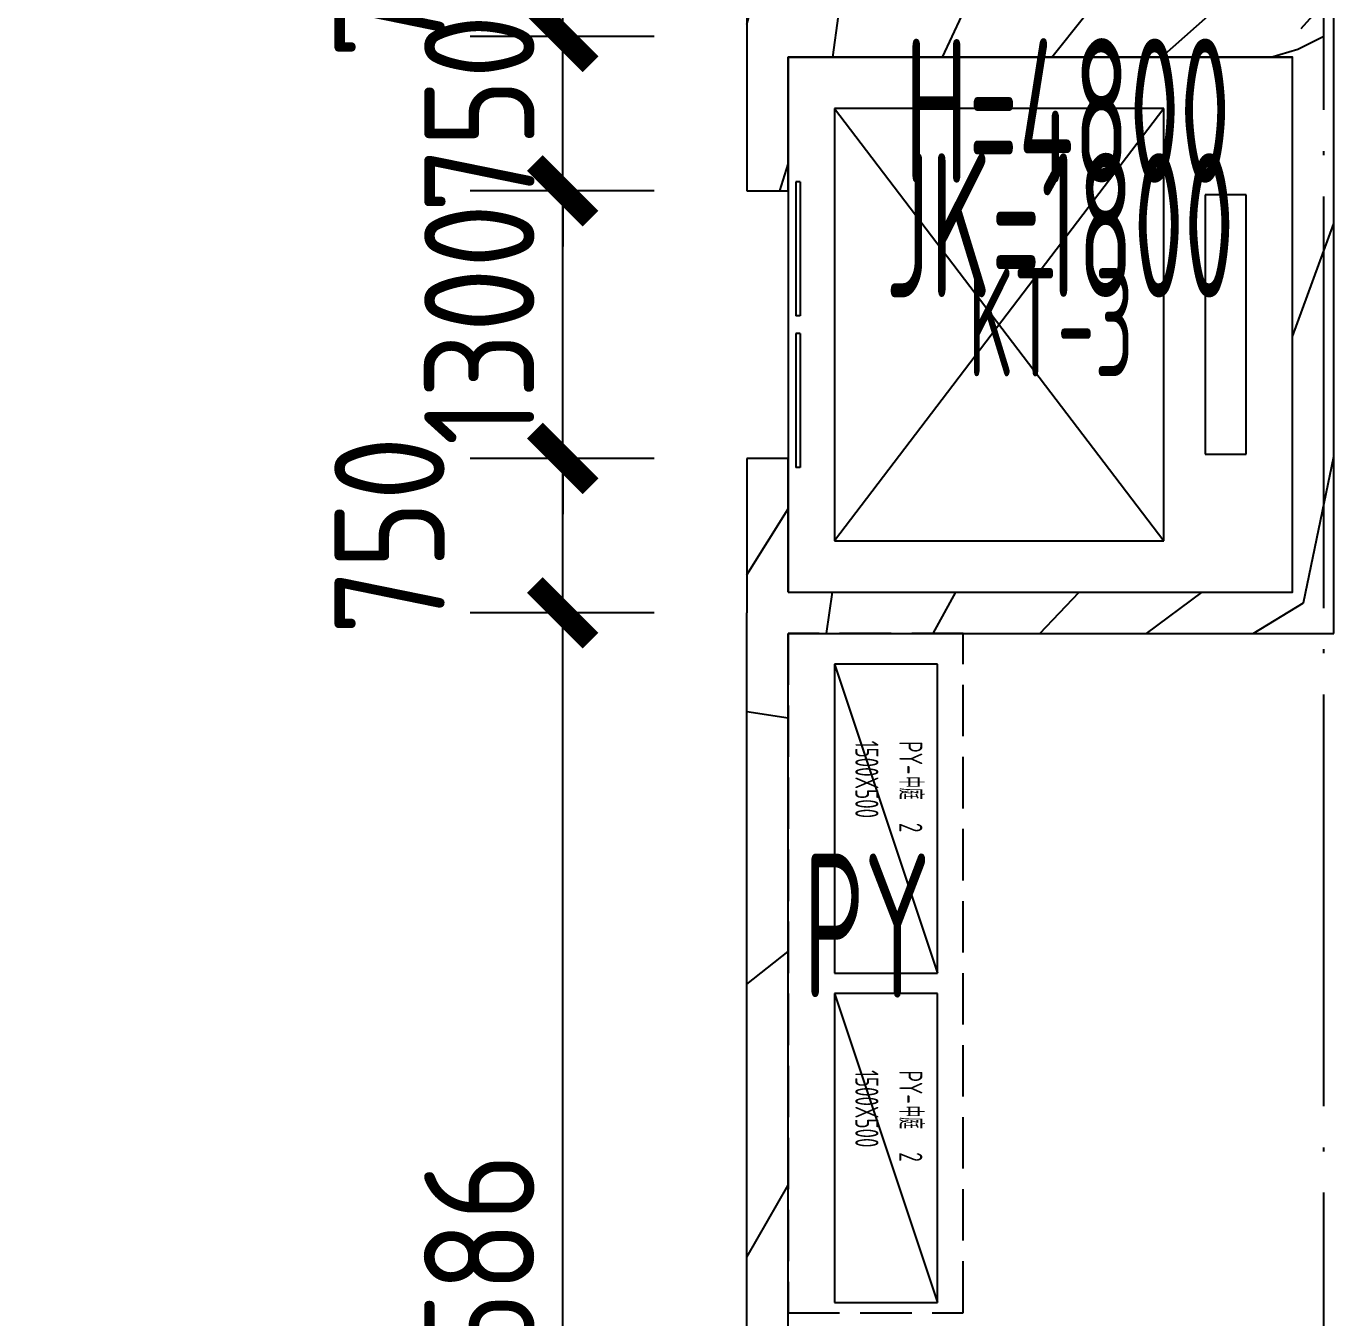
# Model space of a CAD drawing. Header units: inches. Extents: x 0 to 1813292486, y 0 to 3473589894.
# Drawn here: x 600483586 to 600489936, y 3473261943 to 3473268218 of the extents above; entities that cross this region are included whole.
import ezdxf

# ---------------------------------------------------------------- set-up
doc = ezdxf.new("R2010")
doc.units = ezdxf.units.IN
doc.header["$LTSCALE"] = 1000
doc.header["$MEASUREMENT"] = 0
doc.linetypes.add('AX-MALL-GIRD-200$0$DOTE', pattern=[2.4200000000000004, 2, -0.2, 0.02, -0.2])
doc.linetypes.add('AX-MALL-WALL-P02-QT$0$DASH', pattern=[0.35, 0.25, -0.1])
for name, color, linetype in [('A-Anno-Note', 241, 'Continuous'), ('AX-MALL-DIM-P02$0$A-Anno-Dims', 3, 'Continuous'), ('AX-MALL-DIM-P02$0$A-Detl-Thin', 131, 'Continuous'), ('AX-MALL-DTKD-P01~P02$0$A-Anno-Note', 241, 'Continuous'), ('AX-MALL-DTKD-P03~PRF$0$A-Flor-Patt', 163, 'Continuous'), ('AX-MALL-GIRD-200$0$A-Grid', 222, 'AX-MALL-GIRD-200$0$DOTE'), ('AX-MALL-P02-200$0$A-Anno-Note', 241, 'Continuous'), ('AX-MALL-WALL-P02$0$A-Anno-Note', 241, 'Continuous'), ('AX-MALL-WALL-P02$0$A-Flor-Patt', 163, 'Continuous'), ('AX-MALL-WALL-P02-QT$0$A-Accs', 181, 'Continuous'), ('AX-MALL-WALL-P02-QT$0$A-Detl-Thin', 131, 'Continuous'), ('AX-MALL-WALL-P02-QT$0$A-Strs', 151, 'Continuous'), ('AX-MALL-WALL-P02-QT$0$A-Wall', 2, 'Continuous'), ('AX-MALL-WALL-P02-QT$0$A-Wall-Patt', 13, 'Continuous'), ('AX-MALL-WALL-P02-QT$0$A-Wind', 4, 'Continuous'), ('AX-MALL-WORD-P02$0$A-Anno-Note', 241, 'Continuous'), ('AX-MALL-ZTKD-P02$0$A-Anno-Note', 241, 'Continuous'), ('MX-MALL-P02-LG$0$M-VT-DUCT-FLG', 40, 'Continuous'), ('MX-MALL-P02-LG$0$M-VT-DUCT-SED', 150, 'Continuous'), ('MX-MALL-P02-LG$0$M-VT-TEXT', 21, 'Continuous')]:
    doc.layers.add(name, color=color, linetype=linetype)
doc.styles.add('AX-MALL-DIM-P02$0$_TCH_DIM_T3', font='gbenor.shx')
doc.styles.add('AX-MALL-DTKD-P03~PRF$0$STANDARD', font='gbenor.shx', dxfattribs={"bigfont": 'gbcbig.shx'})
doc.styles.add('AX-MALL-WALL-P02-QT$0$STANDARD', font='gbenor.shx', dxfattribs={"bigfont": 'gbcbig.shx'})
doc.styles.add('AX-MALL-WORD-P02$0$STANDARD', font='gbenor.shx', dxfattribs={"bigfont": 'gbcbig.shx'})
doc.styles.add('MX-MALL-P02-LG$0$_THVAC_WIN', font='gbenor.shx', dxfattribs={"bigfont": 'gbcbig.shx'})
doc.dimstyles.new('AX-MALL-DIM-P02$0$_TCH_ARCH&&180', dxfattribs={"dimtxt": 535.5, "dimasz": 270, "dimexe": 450, "dimexo": 450, "dimgap": 137.25, "dimtad": 1, "dimdec": 0, "dimzin": 0, "dimdsep": 46, "dimtxsty": 'AX-MALL-DIM-P02$0$_TCH_DIM_T3', "dimblk": 'AX-MALL-DIM-P02$0$_ArchTick', "dimcen": 0.09, "dimclrt": 7, "dimazin": 2, "dimtfac": 1, "dimtdec": 0, "dimtix": 1, "dimtmove": 2, "dimatfit": 3, "dimfxl": 500, "dimtolj": 1, "dimtzin": 0, "dimarcsym": 0})
pattern_1 = [(45, (0, 359.0227), (-353.55353201463, 353.55353201463), [])]

# ---------------------------------------------------------------- blocks, each defined once
blk = doc.blocks.new('AX-MALL-WORD-P02')
at = {"layer": 'AX-MALL-WORD-P02$0$A-Anno-Note', "style": 'AX-MALL-WORD-P02$0$STANDARD', "width": 0.6}
blk.add_text('KT-3', height=525, rotation=339.5681613091696, dxfattribs=at).set_placement((600316191.9762764, 3473154923.822599))
blk = doc.blocks.new('AX-MALL-GIRD-200')
at = {"layer": 'AX-MALL-GIRD-200$0$A-Grid'}
blk.add_line((600330787.703265, 3473189157.338247), (600292058.1643155, 3473085193.611165), dxfattribs=at)
blk = doc.blocks.new('MX-MALL-P02-LG')
at = {"layer": 'MX-MALL-P02-LG$0$M-VT-DUCT-FLG'}
for p, q in [((600315096.5241033, 3473153840.004276), (600315041.4289249, 3473152259.82564)), ((600314537.9755683, 3473152340.663244), (600314482.8803899, 3473150760.484608))]:
    blk.add_line(p, q, dxfattribs=at)
at = {"layer": 'MX-MALL-P02-LG$0$M-VT-DUCT-SED'}
for p, q in [((600315096.5241033, 3473153840.004276), (600314572.8848519, 3473152434.372057)), ((600315565.0681763, 3473153665.457859), (600315096.5241033, 3473153840.004276)), ((600315041.4289249, 3473152259.82564), (600315565.0681763, 3473153665.457859)), ((600314572.8848519, 3473152434.372057), (600315041.4289249, 3473152259.82564)), ((600314537.9755683, 3473152340.663244), (600314014.336317, 3473150935.031025)), ((600315006.5196413, 3473152166.116827), (600314537.9755683, 3473152340.663244)), ((600314482.8803899, 3473150760.484608), (600315006.5196413, 3473152166.116827)), ((600314014.336317, 3473150935.031025), (600314482.8803899, 3473150760.484608))]:
    blk.add_line(p, q, dxfattribs=at)
at = {"layer": 'MX-MALL-P02-LG$0$M-VT-TEXT', "style": 'MX-MALL-P02-LG$0$_THVAC_WIN', "width": 0.7}
for s, p in [('1500X500', (600315061.6616116, 3473153456.85654, -24000.00000008939)), ('PY-', (600315260.6797109, 3473153380.141165, -24000.00000008939)), ('中庭', (600315201.2897395, 3473153220.717561, -24000.00000008939)), ('2', (600315122.1031111, 3473153008.152757, -24000.00000008939)), ('1500X500', (600314503.1130781, 3473151957.515508, -12000)), ('PY-', (600314702.131177, 3473151880.800132, -12000)), ('中庭', (600314642.7412056, 3473151721.376529, -12000)), ('2', (600314563.5545772, 3473151508.811725, -12000))]:
    blk.add_text(s, height=112.6582278481012, rotation=249.5681609604249, dxfattribs=at).set_placement(p)
blk = doc.blocks.new('AX-MALL-WALL-P02-QT$0$$DORLIB2D$00000127')
at = {"color": 0}
for points in [[(-0.5333333333328483, 0.7948983154366971), (-0.5333333333328483, 0.690405644187237)], [(-0.03333333333284827, 0.7948983154366971), (-0.5333333333328483, 0.7948983154366971)], [(-0.03333333333284827, 0.7948983154366971), (-0.03333333333284827, 0.690405644187237)], [(0.5333333333328483, 0.7948983154366971), (0.03333333333284827, 0.7948983154366971)], [(0.03333333333284827, 0.7948983154366971), (0.03333333333284827, 0.690405644187237)], [(0.5333333333328483, 0.7948983154366971), (0.5333333333328483, 0.690405644187237)], [(-0.03333333333284827, 0.690405644187237), (-0.5333333333328483, 0.690405644187237)], [(0.5333333333328483, 0.690405644187237), (0.03333333333284827, 0.690405644187237)], [(0.5, 0.4999999999999858), (-0.5, 0.4999999999999858)]]:
    blk.add_lwpolyline(points, dxfattribs=at)
blk = doc.blocks.new('AX-MALL-WALL-P02-QT')
at = {"layer": 'AX-MALL-WALL-P02-QT$0$A-Wall-Patt'}
h = blk.add_hatch(dxfattribs=at)
h.set_pattern_fill('普通砖', color=256, scale=200, style=0)
h.set_pattern_definition(pattern_1)
h.paths.add_polyline_path([(600318308.7142535, 3473155898.049315), (600318433.6593395, 3473155851.503604), (600319411.1192681, 3473158475.350415), (600319286.174182, 3473158521.896126), (600319188.7923559, 3473158451.460167), (600318281.1509933, 3473156015.030985)])
h = blk.add_hatch(dxfattribs=at)
h.set_pattern_fill('普通砖', color=256, scale=200, style=0)
h.set_pattern_definition(pattern_1)
h.paths.add_polyline_path([(600315985.2850335, 3473156870.308423), (600316212.1953737, 3473157479.415717), (600316024.7777444, 3473157549.234283), (600315762.9581213, 3473156846.418175), (600315887.9032073, 3473156799.872463)])
h = blk.add_hatch(dxfattribs=at)
h.set_pattern_fill('普通砖', color=256, scale=200, style=0)
h.set_pattern_definition(pattern_1)
h.paths.add_polyline_path([(600315762.9581213, 3473156846.418175), (600315501.1384971, 3473156143.602064), (600315688.5561264, 3473156073.783497), (600315915.4664671, 3473156682.890793), (600315887.9032073, 3473156799.872463)])
h = blk.add_hatch(dxfattribs=at)
h.set_pattern_fill('普通砖', color=256, scale=200, style=0)
h.set_pattern_definition(pattern_1)
h.paths.add_polyline_path([(600315887.9032073, 3473156799.872463), (600315915.4664671, 3473156682.890793), (600318211.3324274, 3473155827.613356), (600318308.7142534, 3473155898.049315), (600318281.1509933, 3473156015.030985), (600315985.2850335, 3473156870.308423)])
h = blk.add_hatch(dxfattribs=at)
h.set_pattern_fill('普通砖', color=256, scale=200, style=0)
h.set_pattern_definition(pattern_1)
h.paths.add_polyline_path([(600317303.6910648, 3473153391.184174), (600317421.2901279, 3473153133.947978), (600318433.6593397, 3473155851.503604), (600318308.7142534, 3473155898.049315), (600318211.3324274, 3473155827.613356)])
h = blk.add_hatch(dxfattribs=at)
h.set_pattern_fill('普通砖', color=256, scale=200, style=0)
h.set_pattern_definition(pattern_1)
h.paths.add_polyline_path([(600315007.8251047, 3473154246.461612), (600315234.735445, 3473154855.568906), (600315047.3178159, 3473154925.387473), (600314785.4981924, 3473154222.571363), (600314910.4432784, 3473154176.025652)])
h = blk.add_hatch(dxfattribs=at)
h.set_pattern_fill('普通砖', color=256, scale=200, style=0)
h.set_pattern_definition(pattern_1)
h.paths.add_polyline_path([(600313314.7248713, 3473149701.584102), (600314938.0065384, 3473154059.043983), (600314910.4432784, 3473154176.025652), (600314785.4981923, 3473154222.571363), (600313127.307242, 3473149771.402668)])
h = blk.add_hatch(dxfattribs=at)
h.set_pattern_fill('普通砖', color=256, scale=200, style=0)
h.set_pattern_definition(pattern_1)
h.paths.add_polyline_path([(600314910.4432784, 3473154176.025652), (600314938.0065384, 3473154059.043983), (600317421.2901279, 3473153133.947978), (600317303.6910648, 3473153391.184174), (600315007.8251047, 3473154246.461612)])
at = {"layer": 'AX-MALL-WALL-P02-QT$0$A-Detl-Thin', "linetype": 'AX-MALL-WALL-P02-QT$0$DASH'}
blk.add_lwpolyline([(600313786.0002013, 3473150966.653107), (600314582.5251198, 3473150669.924202), (600315734.5314606, 3473153762.315076), (600314938.0065423, 3473154059.043981)], close=True, dxfattribs=at)
at = {"layer": 'AX-MALL-WALL-P02-QT$0$A-Strs'}
for p, q in [((600316039.0380926, 3473156370.07287), (600315305.9431458, 3473154402.187762)), ((600317538.3791273, 3473155811.524339), (600316039.0380926, 3473156370.07287)), ((600316039.0380926, 3473156370.07287), (600316805.2841802, 3473153843.639231)), ((600317538.3791273, 3473155811.524339), (600315305.9431458, 3473154402.187762)), ((600316805.2841802, 3473153843.639231), (600317538.3791273, 3473155811.524339)), ((600317579.1777672, 3473155348.128751), (600317139.3207992, 3473154167.397687)), ((600317766.5953965, 3473155278.310185), (600317579.1777672, 3473155348.128751)), ((600317326.7384286, 3473154097.579121), (600317766.5953965, 3473155278.310185)), ((600315305.9431458, 3473154402.187762), (600316805.2841802, 3473153843.639231)), ((600317139.3207992, 3473154167.397687), (600317326.7384286, 3473154097.579121))]:
    blk.add_line(p, q, dxfattribs=at)
at = {"layer": 'AX-MALL-WALL-P02-QT$0$A-Wall'}
for p, q in [((600318433.6593395, 3473155851.503604), (600319411.1192681, 3473158475.350415)), ((600316024.7777444, 3473157549.234283), (600315762.9581213, 3473156846.418175)), ((600315762.9581213, 3473156846.418175), (600315501.1384971, 3473156143.602064)), ((600315688.5561264, 3473156073.783497), (600315915.4664671, 3473156682.890793)), ((600315915.4664671, 3473156682.890793), (600318211.3324274, 3473155827.613356)), ((600315501.1384971, 3473156143.602064), (600315688.5561264, 3473156073.783497)), ((600317303.6910648, 3473153391.184174), (600318211.3324274, 3473155827.613356)), ((600317421.2901279, 3473153133.947978), (600318433.6593397, 3473155851.503604)), ((600315047.3178159, 3473154925.387473), (600314785.4981924, 3473154222.571363)), ((600315234.735445, 3473154855.568906), (600315047.3178159, 3473154925.387473)), ((600315007.8251047, 3473154246.461612), (600315234.735445, 3473154855.568906)), ((600313127.307242, 3473149771.402668), (600314785.4981923, 3473154222.571363)), ((600315007.8251047, 3473154246.461612), (600317303.6910648, 3473153391.184174)), ((600313314.7248713, 3473149701.584102), (600314938.0065384, 3473154059.043983)), ((600314938.0065384, 3473154059.043983), (600317421.2901279, 3473153133.947978))]:
    blk.add_line(p, q, dxfattribs=at)
at = {"layer": 'AX-MALL-WALL-P02-QT$0$A-Detl-Thin'}
blk.add_blockref('MX-MALL-P02-LG', (0, 0), dxfattribs=at)
at = {"layer": 'AX-MALL-WALL-P02-QT$0$A-Wind'}
blk.add_blockref('AX-MALL-GIRD-200', (0, 0), dxfattribs=at)
at = {"layer": 'AX-MALL-WALL-P02-QT$0$A-Wind', "xscale": 1300, "yscale": -200, "zscale": 200, "rotation": 69.56816130852356}
blk.add_blockref('AX-MALL-WALL-P02-QT$0$$DORLIB2D$00000127', (600315367.9369712, 3473155499.585485), dxfattribs=at)
at = {"layer": 'AX-MALL-WALL-P02-QT$0$A-Accs', "style": 'AX-MALL-WALL-P02-QT$0$STANDARD', "width": 0.6}
blk.add_text('PY', height=699.9999999999998, rotation=339.5681613092246, dxfattribs=at).set_placement((600314389.7751317, 3473152375.121277))
blk = doc.blocks.new('AX-MALL-DTKD-P03~PRF')
at = {"layer": 'AX-MALL-DTKD-P03~PRF$0$A-Flor-Patt'}
blk.add_lwpolyline([(600315007.2832323, 3473154246.665035), (600317303.1491929, 3473153391.387597), (600318210.7905552, 3473155827.816778), (600315914.9245946, 3473156683.094216)], close=True, dxfattribs=at)
at = {"layer": 'AX-MALL-DTKD-P03~PRF$0$A-Flor-Patt', "style": 'AX-MALL-DTKD-P03~PRF$0$STANDARD', "width": 0.6}
for s, p in [('H=4800', (600316231.4425194, 3473155913.720822)), ('JK=1800', (600315950.1126039, 3473155424.163932))]:
    blk.add_text(s, height=700, rotation=339.5681613090537, dxfattribs=at).set_placement(p)
blk = doc.blocks.new('AX-MALL-DTKD-P01~P02')
at = {"layer": 'AX-MALL-DTKD-P01~P02$0$A-Anno-Note'}
blk.add_blockref('AX-MALL-DTKD-P03~PRF', (0.5418720245361328, -0.203423023223877), dxfattribs=at)
blk = doc.blocks.new('AX-MALL-WALL-P02')
at = {"layer": 'AX-MALL-WALL-P02$0$A-Anno-Note'}
blk.add_blockref('AX-MALL-WORD-P02', (0, 0), dxfattribs=at)
blk.add_blockref('AX-MALL-WALL-P02-QT', (0, 0), dxfattribs=at)
at = {"layer": 'AX-MALL-WALL-P02$0$A-Flor-Patt'}
blk.add_blockref('AX-MALL-DTKD-P01~P02', (0, 0), dxfattribs=at)
blk = doc.blocks.new('AX-MALL-ZTKD-P02')
at = {"layer": 'AX-MALL-ZTKD-P02$0$A-Anno-Note'}
blk.add_blockref('AX-MALL-GIRD-200', (0, 0), dxfattribs=at)
blk = doc.blocks.new('AX-MALL-DIM-P02$0$_ArchTick')
at = {"color": 0, "linetype": 'ByBlock', "const_width": 0.4}
blk.add_lwpolyline([(-0.5, -0.5), (0.5, 0.5)], dxfattribs=at)
blk = doc.blocks.new('*D1155')
at = {"layer": 'AX-MALL-DIM-P02$0$A-Anno-Dims', "color": 0, "lineweight": -2, "transparency": 16777216}
for p, q in [((600315603.0880778, 3473157706.326056), (600314764.9163094, 3473158018.569634)), ((600314924.7863531, 3473157158.661754), (600315186.6059754, 3473157861.47786)), ((600315341.2684555, 3473157003.50995), (600314503.0966871, 3473157315.753528))]:
    blk.add_line(p, q, dxfattribs=at)
at = {"layer": 'AX-MALL-DIM-P02$0$A-Anno-Dims', "color": 0, "lineweight": -2, "transparency": 16777216, "xscale": 270, "yscale": 270, "zscale": 270}
for p, rotation in [((600315186.6059754, 3473157861.47786), 69.56816131514759), ((600314924.7863531, 3473157158.661754), 249.5681613151476)]:
    blk.add_blockref('AX-MALL-DIM-P02$0$_ArchTick', p, dxfattribs=dict(at, rotation=rotation))
at = {"layer": 'AX-MALL-DIM-P02$0$A-Anno-Dims', "color": 7, "transparency": 16777216, "insert": (600314267.1364887, 3473157803.831425), "char_height": 535.5, "attachment_point": 5, "rotation": 69.56816131514759, "style": 'AX-MALL-DIM-P02$0$_TCH_DIM_T3'}
blk.add_mtext('\\A1;750', dxfattribs=at)
blk = doc.blocks.new('*D1156')
at = {"layer": 'AX-MALL-DIM-P02$0$A-Anno-Dims', "color": 0, "lineweight": -2, "transparency": 16777216}
for p, q in [((600314924.7863535, 3473157158.661755), (600315019.041418, 3473157411.675554)), ((600315341.2684553, 3473157003.509951), (600314503.0966874, 3473157315.753529)), ((600314662.9667288, 3473156455.845642), (600314924.7863535, 3473157158.661755)), ((600315079.4488308, 3473156300.693838), (600314241.2770628, 3473156612.937416)), ((600314662.9667288, 3473156455.845642), (600314568.7116643, 3473156202.831842))]:
    blk.add_line(p, q, dxfattribs=at)
at = {"layer": 'AX-MALL-DIM-P02$0$A-Anno-Dims', "color": 0, "lineweight": -2, "transparency": 16777216, "xscale": 270, "yscale": 270, "zscale": 270}
for p, rotation in [((600314924.7863535, 3473157158.661755), 249.5681613097842), ((600314662.9667288, 3473156455.845642), 69.56816130978422)]:
    blk.add_blockref('AX-MALL-DIM-P02$0$_ArchTick', p, dxfattribs=dict(at, rotation=rotation))
at = {"layer": 'AX-MALL-DIM-P02$0$A-Anno-Dims', "color": 7, "transparency": 16777216, "insert": (600314414.3558418, 3473156948.636295), "char_height": 535.5, "attachment_point": 5, "rotation": 69.56816130978422, "style": 'AX-MALL-DIM-P02$0$_TCH_DIM_T3'}
blk.add_mtext('\\A1;750', dxfattribs=at)
blk = doc.blocks.new('*D1157')
at = {"layer": 'AX-MALL-DIM-P02$0$A-Anno-Dims', "color": 0, "lineweight": -2, "transparency": 16777216}
for p, q in [((600314662.9667287, 3473156455.845642), (600314757.2217932, 3473156708.859441)), ((600315079.4488307, 3473156300.693838), (600314241.2770625, 3473156612.937416)), ((600314209.1460478, 3473155237.631051), (600314662.9667287, 3473156455.845642)), ((600314625.6281499, 3473155082.479247), (600313787.4563817, 3473155394.722825)), ((600314209.1460478, 3473155237.631051), (600314114.8909831, 3473154984.617251))]:
    blk.add_line(p, q, dxfattribs=at)
at = {"layer": 'AX-MALL-DIM-P02$0$A-Anno-Dims', "color": 0, "lineweight": -2, "transparency": 16777216, "xscale": 270, "yscale": 270, "zscale": 270}
for p, rotation in [((600314662.9667287, 3473156455.845642), 249.5681613140162), ((600314209.1460478, 3473155237.631051), 69.56816131401628)]:
    blk.add_blockref('AX-MALL-DIM-P02$0$_ArchTick', p, dxfattribs=dict(at, rotation=rotation))
at = {"layer": 'AX-MALL-DIM-P02$0$A-Anno-Dims', "color": 7, "transparency": 16777216, "insert": (600314056.5356891, 3473155988.120943), "char_height": 535.5, "attachment_point": 5, "rotation": 69.56816131401622, "style": 'AX-MALL-DIM-P02$0$_TCH_DIM_T3'}
blk.add_mtext('\\A1;1300', dxfattribs=at)
blk = doc.blocks.new('*D1158')
at = {"layer": 'AX-MALL-DIM-P02$0$A-Anno-Dims', "color": 0, "lineweight": -2, "transparency": 16777216}
for p, q in [((600314625.6281496, 3473155082.479247), (600313787.4563816, 3473155394.722825)), ((600313947.3264245, 3473154534.814942), (600314209.1460477, 3473155237.631051)), ((600314363.8085265, 3473154379.663138), (600313525.6367583, 3473154691.906717))]:
    blk.add_line(p, q, dxfattribs=at)
at = {"layer": 'AX-MALL-DIM-P02$0$A-Anno-Dims', "color": 0, "lineweight": -2, "transparency": 16777216, "xscale": 270, "yscale": 270, "zscale": 270}
for p, rotation in [((600314209.1460477, 3473155237.631051), 69.5681613104589), ((600313947.3264245, 3473154534.814942), 249.5681613104589)]:
    blk.add_blockref('AX-MALL-DIM-P02$0$_ArchTick', p, dxfattribs=dict(at, rotation=rotation))
at = {"layer": 'AX-MALL-DIM-P02$0$A-Anno-Dims', "color": 7, "transparency": 16777216, "insert": (600313289.6765605, 3473155179.984614), "char_height": 535.5, "attachment_point": 5, "rotation": 69.5681613104589, "style": 'AX-MALL-DIM-P02$0$_TCH_DIM_T3'}
blk.add_mtext('\\A1;750', dxfattribs=at)
blk = doc.blocks.new('*D1159')
at = {"layer": 'AX-MALL-DIM-P02$0$A-Anno-Dims', "color": 0, "lineweight": -2, "transparency": 16777216}
for p, q in [((600314363.8085265, 3473154379.663138), (600313525.6367583, 3473154691.906716)), ((600311648.0466259, 3473148362.737918), (600313947.3264244, 3473154534.814942)), ((600312064.5287279, 3473148207.586114), (600311226.3569598, 3473148519.829692))]:
    blk.add_line(p, q, dxfattribs=at)
at = {"layer": 'AX-MALL-DIM-P02$0$A-Anno-Dims', "color": 0, "lineweight": -2, "transparency": 16777216, "xscale": 270, "yscale": 270, "zscale": 270}
for p, rotation in [((600313947.3264244, 3473154534.814942), 69.56816131242394), ((600311648.0466259, 3473148362.737918), 249.5681613124239)]:
    blk.add_blockref('AX-MALL-DIM-P02$0$_ArchTick', p, dxfattribs=dict(at, rotation=rotation))
at = {"layer": 'AX-MALL-DIM-P02$0$A-Anno-Dims', "color": 7, "transparency": 16777216, "insert": (600312418.1658254, 3473151590.159027), "char_height": 535.5, "attachment_point": 5, "rotation": 69.56816131242394, "style": 'AX-MALL-DIM-P02$0$_TCH_DIM_T3'}
blk.add_mtext('\\A1;6586', dxfattribs=at)
blk = doc.blocks.new('AX-MALL-DIM-P02')
at = {"layer": 'AX-MALL-DIM-P02$0$A-Detl-Thin'}
blk.add_blockref('AX-MALL-ZTKD-P02', (-2.384185791015625e-06, 9.5367431640625e-07), dxfattribs=at)
at = {"layer": 'AX-MALL-DIM-P02$0$A-Anno-Dims'}
for base, p1, p2, angle, picture, middle in [((600315186.6059754, 3473157861.47786), (600315762.9581214, 3473156846.418176), (600316024.7777437, 3473157549.234282), 69.56816130243097, '*D1155', (600314267.1364887, 3473157803.831425)), ((600314209.1460477, 3473155237.631051), (600314785.4981925, 3473154222.571364), (600315047.3178158, 3473154925.387473), 69.56816132317556, '*D1158', (600313289.6765605, 3473155179.984614))]:
    dim = blk.add_linear_dim(base=base, p1=p1, p2=p2, angle=angle, dimstyle='AX-MALL-DIM-P02$0$_TCH_ARCH&&180', dxfattribs=at)
    dim.commit()
    dim.dimension.update_dxf_attribs({"geometry": picture, "text_midpoint": middle, "dimtype": 129})
for p1, p2, distance, picture, middle in [((600315501.1384968, 3473156143.602063), (600315762.9581214, 3473156846.418176), 894.4428238627485, '*D1156', (600314414.3558418, 3473156948.636295)), ((600315047.3178158, 3473154925.387473), (600315501.1384968, 3473156143.602063), 894.4428239744583, '*D1157', (600314056.5356891, 3473155988.120943)), ((600312486.218394, 3473148050.49434), (600314785.4981925, 3473154222.571364), 894.4428237532469, '*D1159', (600312418.1658254, 3473151590.159027))]:
    dim = blk.add_aligned_dim(p1=p1, p2=p2, distance=distance, dimstyle='AX-MALL-DIM-P02$0$_TCH_ARCH&&180', dxfattribs=at)
    dim.commit()
    dim.dimension.update_dxf_attribs({"geometry": picture, "text_midpoint": middle})
blk = doc.blocks.new('AX-MALL-P02-200')
at = {"layer": 'AX-MALL-P02-200$0$A-Anno-Note'}
blk.add_blockref('AX-MALL-WALL-P02', (0, 0), dxfattribs=at)
blk.add_blockref('AX-MALL-DIM-P02', (0, 0), dxfattribs=at)

msp = doc.modelspace()

# ---------------------------------------------------------------- block references
at = {"layer": 'A-Anno-Note', "rotation": 20.43183869077545}
msp.add_blockref('AX-MALL-P02-200', (1250392458.527329, 9048125.682563305), dxfattribs=at)

doc.saveas('drawing.dxf')
